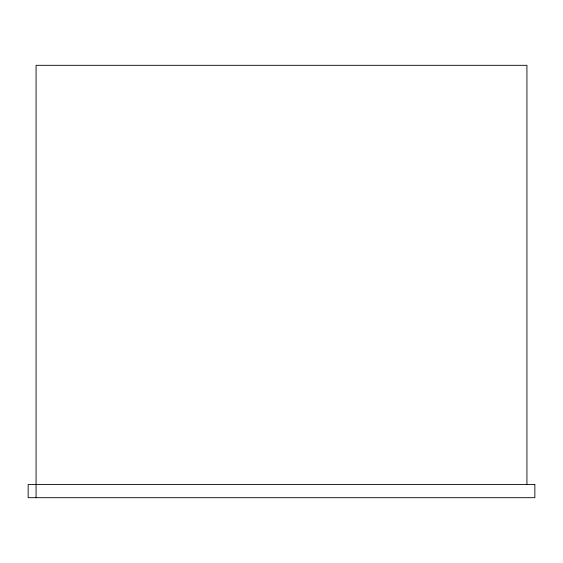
<?xml version="1.0" encoding="UTF-8"?>
<svg xmlns="http://www.w3.org/2000/svg" width="563" height="563" viewBox="0 0 563 563"><rect width="100%" height="100%" fill="white"/><g stroke="black" fill="none" stroke-linecap="round" stroke-linejoin="round"><path stroke-width="0.84" d="M526.926 484.546L526.926 65.315L36.074 65.315L36.074 497.685M534.85 484.546L28.15 484.546L28.15 497.685L534.85 497.685L534.85 484.546"/></g></svg>
